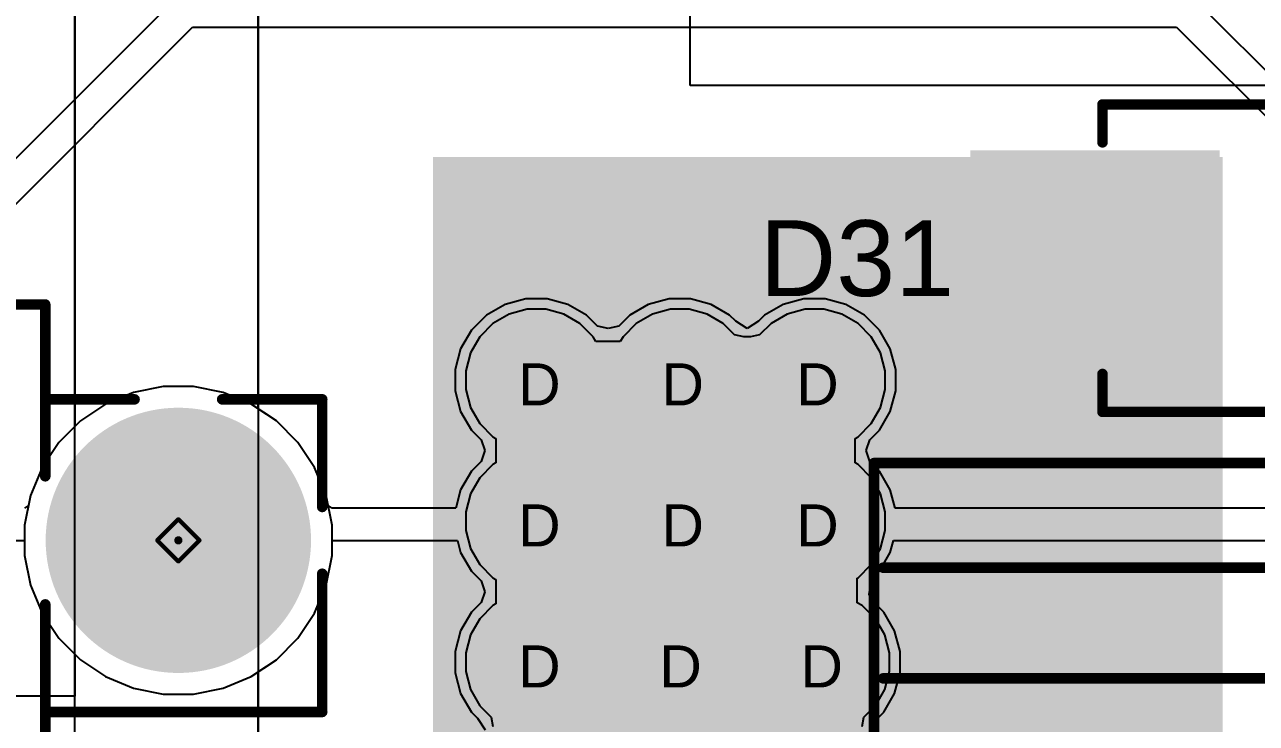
# Model space of a CAD drawing. Header units: inches. Extents: x 0 to 5379, y 0 to 5429.
# Drawn here: x 48.04 to 62.89, y 6.91 to 15.34 of the extents above; entities that cross this region are included whole.
import ezdxf

# ---------------------------------------------------------------- set-up
doc = ezdxf.new("R2010")
doc.units = ezdxf.units.IN
for name, color, linetype in [('Bottom Layer', 5, 'Continuous'), ('Bottom Solder', 6, 'Continuous'), ('Drill Drawing', 1, 'Continuous'), ('GND01', 16, 'Continuous'), ('GND02', 76, 'Continuous'), ('Multi-Layer', 9, 'Continuous'), ('Pad Holes', 156, 'Continuous'), ('PWR', 156, 'Continuous'), ('SIG 01', 90, 'Continuous'), ('Top Layer', 1, 'Continuous'), ('Top Overlay', 2, 'Continuous'), ('Top Paste', 8, 'Continuous'), ('Top Solder', 216, 'Continuous'), ('Via Holes', 16, 'Continuous')]:
    doc.layers.add(name, color=color, linetype=linetype)
doc.styles.add('Arial', font='', dxfattribs={"height": 0.2})
doc.styles.get('Arial').set_extended_font_data('Arial')

# ---------------------------------------------------------------- blocks, each defined once
blk = doc.blocks.new('DB128L_5_08_2P_BK_S_823')
at = {"layer": 'Bottom Layer'}
h = blk.add_hatch(color=5, dxfattribs=at)
edge = h.paths.add_edge_path()
edge.add_arc((-2.54, 0), 1.4, 0, 360)
h = blk.add_hatch(color=5, dxfattribs=at)
edge = h.paths.add_edge_path()
edge.add_arc((2.54, 0), 1.4, 0, 360)
at = {"layer": 'Bottom Solder'}
h = blk.add_hatch(color=6, dxfattribs=at)
edge = h.paths.add_edge_path()
edge.add_arc((-2.54, 0), 1.502, 0, 360)
h = blk.add_hatch(color=6, dxfattribs=at)
edge = h.paths.add_edge_path()
edge.add_arc((2.54, 0), 1.502, 0, 360)
at = {"layer": 'GND01'}
h = blk.add_hatch(color=16, dxfattribs=at)
edge = h.paths.add_edge_path()
edge.add_arc((-2.54, 0), 1.4, 0, 360)
h = blk.add_hatch(color=16, dxfattribs=at)
edge = h.paths.add_edge_path()
edge.add_arc((2.54, 0), 1.4, 0, 360)
at = {"layer": 'GND02'}
h = blk.add_hatch(color=76, dxfattribs=at)
edge = h.paths.add_edge_path()
edge.add_arc((-2.54, 0), 1.4, 0, 360)
h = blk.add_hatch(color=76, dxfattribs=at)
edge = h.paths.add_edge_path()
edge.add_arc((2.54, 0), 1.4, 0, 360)
at = {"layer": 'Multi-Layer'}
h = blk.add_hatch(color=9, dxfattribs=at)
edge = h.paths.add_edge_path()
edge.add_arc((-2.54, 0), 1.4, 0, 360)
h = blk.add_hatch(color=9, dxfattribs=at)
edge = h.paths.add_edge_path()
edge.add_arc((2.54, 0), 1.4, 0, 360)
at = {"layer": 'Pad Holes'}
h = blk.add_hatch(color=7, dxfattribs=at)
edge = h.paths.add_edge_path()
edge.add_arc((-2.54, 0), 0.8, 0, 360)
h = blk.add_hatch(color=7, dxfattribs=at)
edge = h.paths.add_edge_path()
edge.add_arc((2.54, 0), 0.8, 0, 360)
at = {"layer": 'PWR'}
h = blk.add_hatch(color=156, dxfattribs=at)
edge = h.paths.add_edge_path()
edge.add_arc((-2.54, 0), 1.4, 0, 360)
h = blk.add_hatch(color=156, dxfattribs=at)
edge = h.paths.add_edge_path()
edge.add_arc((2.54, 0), 1.4, 0, 360)
at = {"layer": 'SIG 01'}
h = blk.add_hatch(color=90, dxfattribs=at)
edge = h.paths.add_edge_path()
edge.add_arc((-2.54, 0), 1.4, 0, 360)
h = blk.add_hatch(color=90, dxfattribs=at)
edge = h.paths.add_edge_path()
edge.add_arc((2.54, 0), 1.4, 0, 360)
at = {"layer": 'Top Layer'}
h = blk.add_hatch(color=1, dxfattribs=at)
edge = h.paths.add_edge_path()
edge.add_arc((-2.54, 0), 1.4, 0, 360)
h = blk.add_hatch(color=1, dxfattribs=at)
edge = h.paths.add_edge_path()
edge.add_arc((2.54, 0), 1.4, 0, 360)
at = {"layer": 'Top Solder'}
h = blk.add_hatch(color=216, dxfattribs=at)
edge = h.paths.add_edge_path()
edge.add_arc((-2.54, 0), 1.502, 0, 360)
h = blk.add_hatch(color=216, dxfattribs=at)
edge = h.paths.add_edge_path()
edge.add_arc((2.54, 0), 1.502, 0, 360)
at = {"layer": 'Top Overlay'}
for points in [[(-5.1, 4.949, 0.127, 0.127, 0), (-5.1, -5.1, 0.127, 0.127, 0)], [(5.1, 4.949, 0.127, 0.127, 0), (-5.1, 4.949, 0.127, 0.127, 0)], [(5.1, 4.949, 0.127, 0.127, 0), (5.1, -5.1, 0.127, 0.127, 0)], [(-3.58, 4.7, 0.127, 0.127, 0), (-3.58, 3.2, 0.127, 0.127, 0)], [(-1.68, 4.7, 0.127, 0.127, 0), (-1.68, 3.2, 0.127, 0.127, 0)], [(1.5, 4.7, 0.127, 0.127, 0), (1.5, 3.2, 0.127, 0.127, 0)], [(3.4, 4.7, 0.127, 0.127, 0), (3.4, 3.2, 0.127, 0.127, 0)], [(-2.58, 4.6, 0.127, 0.127, 0), (-2.58, 3.3, 0.127, 0.127, 0)], [(2.5, 4.6, 0.127, 0.127, 0), (2.5, 3.3, 0.127, 0.127, 0)], [(-5.1, 3.894, 0.127, 0.127, 0), (-5.7, 4.2, 0.127, 0.127, 0)], [(-5.7, 4.2, 0.127, 0.127, 0), (-5.7, 3.2, 0.127, 0.127, 0)], [(-2.58, 3.3, 0.127, 0.127, 0), (-2.88, 3.6, 0.127, 0.127, 0)], [(-2.28, 3.6, 0.127, 0.127, 0), (-2.58, 3.3, 0.127, 0.127, 0)], [(2.5, 3.3, 0.127, 0.127, 0), (2.2, 3.6, 0.127, 0.127, 0)], [(2.8, 3.6, 0.127, 0.127, 0), (2.5, 3.3, 0.127, 0.127, 0)], [(-5.1, 3.464, 0.127, 0.127, 0), (-5.7, 3.2, 0.127, 0.127, 0)], [(-3.38, 3, 0.127, 0.127, 0), (-3.58, 3.2, 0.127, 0.127, 0)], [(-1.68, 3.2, 0.127, 0.127, 0), (-1.88, 3, 0.127, 0.127, 0)], [(1.7, 3, 0.127, 0.127, 0), (1.5, 3.2, 0.127, 0.127, 0)], [(3.4, 3.2, 0.127, 0.127, 0), (3.2, 3, 0.127, 0.127, 0)], [(-3.28, 3, 0.127, 0.127, 0), (-3.38, 3, 0.127, 0.127, 0)], [(-1.88, 3, 0.127, 0.127, 0), (-3.28, 3, 0.127, 0.127, 0)], [(1.8, 3, 0.127, 0.127, 0), (1.7, 3, 0.127, 0.127, 0)], [(3.2, 3, 0.127, 0.127, 0), (1.8, 3, 0.127, 0.127, 0)], [(4.99, 2.54, 0.127, 0.127, 0), (-4.99, 2.54, 0.127, 0.127, 0)], [(-4.956, -2.503, 0.127, 0.127, 0), (-4.99, -2.469, 0.127, 0.127, 0)], [(4.99, -2.503, 0.127, 0.127, 0), (-4.956, -2.503, 0.127, 0.127, 0)], [(-5.1, -3.306, 0.127, 0.127, 0), (-5.7, -3, 0.127, 0.127, 0)], [(-5.7, -3, 0.127, 0.127, 0), (-5.7, -4, 0.127, 0.127, 0)], [(-5.1, -3.736, 0.127, 0.127, 0), (-5.7, -4, 0.127, 0.127, 0)], [(4.99, -3.838, 0.127, 0.127, 0), (-4.99, -3.838, 0.127, 0.127, 0)], [(0.597, -3.838, 0.127, 0.127, 0), (0.473, -3.838, 0.127, 0.127, 0)], [(5.1, -5.1, 0.127, 0.127, 0), (-5.1, -5.1, 0.127, 0.127, 0)]]:
    blk.add_lwpolyline(points, format="xyseb", dxfattribs=at)
for points in [[(-5.132, 4.949, 0.0635, 0.0635, 1), (-5.068, 4.949, 0.0635, 0.0635, 1)], [(-5.132, 4.949, 0.0635, 0.0635, 1), (-5.068, 4.949, 0.0635, 0.0635, 1)], [(5.068, 4.949, 0.0635, 0.0635, 1), (5.132, 4.949, 0.0635, 0.0635, 1)], [(5.068, 4.949, 0.0635, 0.0635, 1), (5.132, 4.949, 0.0635, 0.0635, 1)], [(-3.612, 4.7, 0.0635, 0.0635, 1), (-3.548, 4.7, 0.0635, 0.0635, 1)], [(-1.712, 4.7, 0.0635, 0.0635, 1), (-1.648, 4.7, 0.0635, 0.0635, 1)], [(1.468, 4.7, 0.0635, 0.0635, 1), (1.532, 4.7, 0.0635, 0.0635, 1)], [(3.368, 4.7, 0.0635, 0.0635, 1), (3.432, 4.7, 0.0635, 0.0635, 1)], [(-2.612, 4.6, 0.0635, 0.0635, 1), (-2.548, 4.6, 0.0635, 0.0635, 1)], [(2.468, 4.6, 0.0635, 0.0635, 1), (2.532, 4.6, 0.0635, 0.0635, 1)], [(-5.732, 4.2, 0.0635, 0.0635, 1), (-5.668, 4.2, 0.0635, 0.0635, 1)], [(-5.732, 4.2, 0.0635, 0.0635, 1), (-5.668, 4.2, 0.0635, 0.0635, 1)], [(-5.132, 3.894, 0.0635, 0.0635, 1), (-5.068, 3.894, 0.0635, 0.0635, 1)], [(-2.912, 3.6, 0.0635, 0.0635, 1), (-2.848, 3.6, 0.0635, 0.0635, 1)], [(-2.312, 3.6, 0.0635, 0.0635, 1), (-2.248, 3.6, 0.0635, 0.0635, 1)], [(2.168, 3.6, 0.0635, 0.0635, 1), (2.232, 3.6, 0.0635, 0.0635, 1)], [(2.768, 3.6, 0.0635, 0.0635, 1), (2.832, 3.6, 0.0635, 0.0635, 1)], [(-5.132, 3.464, 0.0635, 0.0635, 1), (-5.068, 3.464, 0.0635, 0.0635, 1)], [(-2.612, 3.3, 0.0635, 0.0635, 1), (-2.548, 3.3, 0.0635, 0.0635, 1)], [(-2.612, 3.3, 0.0635, 0.0635, 1), (-2.548, 3.3, 0.0635, 0.0635, 1)], [(-2.612, 3.3, 0.0635, 0.0635, 1), (-2.548, 3.3, 0.0635, 0.0635, 1)], [(2.468, 3.3, 0.0635, 0.0635, 1), (2.532, 3.3, 0.0635, 0.0635, 1)], [(2.468, 3.3, 0.0635, 0.0635, 1), (2.532, 3.3, 0.0635, 0.0635, 1)], [(2.468, 3.3, 0.0635, 0.0635, 1), (2.532, 3.3, 0.0635, 0.0635, 1)], [(-5.732, 3.2, 0.0635, 0.0635, 1), (-5.668, 3.2, 0.0635, 0.0635, 1)], [(-5.732, 3.2, 0.0635, 0.0635, 1), (-5.668, 3.2, 0.0635, 0.0635, 1)], [(-3.612, 3.2, 0.0635, 0.0635, 1), (-3.548, 3.2, 0.0635, 0.0635, 1)], [(-3.612, 3.2, 0.0635, 0.0635, 1), (-3.548, 3.2, 0.0635, 0.0635, 1)], [(-1.712, 3.2, 0.0635, 0.0635, 1), (-1.648, 3.2, 0.0635, 0.0635, 1)], [(-1.712, 3.2, 0.0635, 0.0635, 1), (-1.648, 3.2, 0.0635, 0.0635, 1)], [(1.468, 3.2, 0.0635, 0.0635, 1), (1.532, 3.2, 0.0635, 0.0635, 1)], [(1.468, 3.2, 0.0635, 0.0635, 1), (1.532, 3.2, 0.0635, 0.0635, 1)], [(3.368, 3.2, 0.0635, 0.0635, 1), (3.432, 3.2, 0.0635, 0.0635, 1)], [(3.368, 3.2, 0.0635, 0.0635, 1), (3.432, 3.2, 0.0635, 0.0635, 1)], [(-3.412, 3, 0.0635, 0.0635, 1), (-3.348, 3, 0.0635, 0.0635, 1)], [(-3.412, 3, 0.0635, 0.0635, 1), (-3.348, 3, 0.0635, 0.0635, 1)], [(-3.312, 3, 0.0635, 0.0635, 1), (-3.248, 3, 0.0635, 0.0635, 1)], [(-3.312, 3, 0.0635, 0.0635, 1), (-3.248, 3, 0.0635, 0.0635, 1)], [(-1.912, 3, 0.0635, 0.0635, 1), (-1.848, 3, 0.0635, 0.0635, 1)], [(-1.912, 3, 0.0635, 0.0635, 1), (-1.848, 3, 0.0635, 0.0635, 1)], [(1.668, 3, 0.0635, 0.0635, 1), (1.732, 3, 0.0635, 0.0635, 1)], [(1.668, 3, 0.0635, 0.0635, 1), (1.732, 3, 0.0635, 0.0635, 1)], [(1.768, 3, 0.0635, 0.0635, 1), (1.832, 3, 0.0635, 0.0635, 1)], [(1.768, 3, 0.0635, 0.0635, 1), (1.832, 3, 0.0635, 0.0635, 1)], [(3.168, 3, 0.0635, 0.0635, 1), (3.232, 3, 0.0635, 0.0635, 1)], [(3.168, 3, 0.0635, 0.0635, 1), (3.232, 3, 0.0635, 0.0635, 1)], [(-5.022, 2.54, 0.0635, 0.0635, 1), (-4.958, 2.54, 0.0635, 0.0635, 1)], [(4.958, 2.54, 0.0635, 0.0635, 1), (5.022, 2.54, 0.0635, 0.0635, 1)], [(-5.022, -2.469, 0.0635, 0.0635, 1), (-4.958, -2.469, 0.0635, 0.0635, 1)], [(-4.988, -2.503, 0.0635, 0.0635, 1), (-4.924, -2.503, 0.0635, 0.0635, 1)], [(-4.988, -2.503, 0.0635, 0.0635, 1), (-4.924, -2.503, 0.0635, 0.0635, 1)], [(4.958, -2.503, 0.0635, 0.0635, 1), (5.022, -2.503, 0.0635, 0.0635, 1)], [(-5.732, -3, 0.0635, 0.0635, 1), (-5.668, -3, 0.0635, 0.0635, 1)], [(-5.732, -3, 0.0635, 0.0635, 1), (-5.668, -3, 0.0635, 0.0635, 1)], [(-5.132, -3.306, 0.0635, 0.0635, 1), (-5.068, -3.306, 0.0635, 0.0635, 1)], [(-5.132, -3.736, 0.0635, 0.0635, 1), (-5.068, -3.736, 0.0635, 0.0635, 1)], [(-5.022, -3.838, 0.0635, 0.0635, 1), (-4.958, -3.838, 0.0635, 0.0635, 1)], [(0.441, -3.838, 0.0635, 0.0635, 1), (0.505, -3.838, 0.0635, 0.0635, 1)], [(0.566, -3.838, 0.0635, 0.0635, 1), (0.629, -3.838, 0.0635, 0.0635, 1)], [(4.958, -3.838, 0.0635, 0.0635, 1), (5.022, -3.838, 0.0635, 0.0635, 1)], [(-5.732, -4, 0.0635, 0.0635, 1), (-5.668, -4, 0.0635, 0.0635, 1)], [(-5.732, -4, 0.0635, 0.0635, 1), (-5.668, -4, 0.0635, 0.0635, 1)], [(-5.132, -5.1, 0.0635, 0.0635, 1), (-5.068, -5.1, 0.0635, 0.0635, 1)], [(-5.132, -5.1, 0.0635, 0.0635, 1), (-5.068, -5.1, 0.0635, 0.0635, 1)], [(5.068, -5.1, 0.0635, 0.0635, 1), (5.132, -5.1, 0.0635, 0.0635, 1)], [(5.068, -5.1, 0.0635, 0.0635, 1), (5.132, -5.1, 0.0635, 0.0635, 1)]]:
    blk.add_lwpolyline(points, format="xyseb", close=True, dxfattribs=at)
blk = doc.blocks.new('1_770174_0_824')
at = {"layer": 'Bottom Solder'}
h = blk.add_hatch(color=6, dxfattribs=at)
edge = h.paths.add_edge_path()
edge.add_arc((4.295, 2.07), 0.05, 0, 360)
at = {"layer": 'Pad Holes'}
h = blk.add_hatch(color=7, dxfattribs=at)
edge = h.paths.add_edge_path()
edge.add_arc((4.295, 2.07), 1.6, 0, 360)
at = {"layer": 'Top Solder'}
h = blk.add_hatch(color=216, dxfattribs=at)
edge = h.paths.add_edge_path()
edge.add_arc((4.295, 2.07), 0.05, 0, 360)
at = {"layer": 'Top Overlay'}
for points in [[(-7.178, 4.915, 0.127, 0.127, 0), (2.69, 4.915, 0.127, 0.127, 0)], [(2.69, 2.843, 0.127, 0.127, 0), (2.69, 4.915, 0.127, 0.127, 0)], [(2.69, 3.771, 0.127, 0.127, 0), (3.767, 3.771, 0.127, 0.127, 0)], [(4.823, 3.771, 0.127, 0.127, 0), (6.03, 3.771, 0.127, 0.127, 0)], [(6.03, 2.473, 0.127, 0.127, 0), (6.03, 3.771, 0.127, 0.127, 0)], [(6.03, 0, 0.127, 0.127, 0), (6.03, 1.667, 0.127, 0.127, 0)], [(2.69, -4.915, 0.127, 0.127, 0), (2.69, 1.297, 0.127, 0.127, 0)], [(2.69, 0, 0.127, 0.127, 0), (6.03, 0, 0.127, 0.127, 0)]]:
    blk.add_lwpolyline(points, format="xyseb", dxfattribs=at)
for points in [[(2.658, 4.915, 0.0635, 0.0635, 1), (2.722, 4.915, 0.0635, 0.0635, 1)], [(2.658, 4.915, 0.0635, 0.0635, 1), (2.722, 4.915, 0.0635, 0.0635, 1)], [(2.658, 3.771, 0.0635, 0.0635, 1), (2.722, 3.771, 0.0635, 0.0635, 1)], [(3.736, 3.771, 0.0635, 0.0635, 1), (3.799, 3.771, 0.0635, 0.0635, 1)], [(4.791, 3.771, 0.0635, 0.0635, 1), (4.854, 3.771, 0.0635, 0.0635, 1)], [(5.998, 3.771, 0.0635, 0.0635, 1), (6.062, 3.771, 0.0635, 0.0635, 1)], [(5.998, 3.771, 0.0635, 0.0635, 1), (6.062, 3.771, 0.0635, 0.0635, 1)], [(2.658, 2.843, 0.0635, 0.0635, 1), (2.722, 2.843, 0.0635, 0.0635, 1)], [(5.998, 2.473, 0.0635, 0.0635, 1), (6.062, 2.473, 0.0635, 0.0635, 1)], [(5.998, 1.667, 0.0635, 0.0635, 1), (6.062, 1.667, 0.0635, 0.0635, 1)], [(2.658, 1.297, 0.0635, 0.0635, 1), (2.722, 1.297, 0.0635, 0.0635, 1)], [(2.658, 0, 0.0635, 0.0635, 1), (2.722, 0, 0.0635, 0.0635, 1)], [(5.998, 0, 0.0635, 0.0635, 1), (6.062, 0, 0.0635, 0.0635, 1)], [(5.998, 0, 0.0635, 0.0635, 1), (6.062, 0, 0.0635, 0.0635, 1)]]:
    blk.add_lwpolyline(points, format="xyseb", close=True, dxfattribs=at)
blk = doc.blocks.new('SMB__903')
at = {"layer": 'Top Layer'}
for points in [[(-3.7, -1.2), (-3.7, 1.2), (-0.9, 1.2), (-0.9, -1.2)], [(0.9, -1.2), (0.9, 1.2), (3.7, 1.2), (3.7, -1.2)]]:
    blk.add_hatch(color=1, dxfattribs=at).paths.add_polyline_path(points)
at = {"layer": 'Top Overlay'}
for points in [[(2.59, 1.245), (4.825, 1.245), (4.825, 1.905), (2.59, 1.905)], [(3.733, -1.651), (4.825, -1.651), (4.825, 1.346), (3.733, 1.346)], [(2.59, -1.905), (4.825, -1.905), (4.825, -1.245), (2.59, -1.245)]]:
    blk.add_hatch(color=2, dxfattribs=at).paths.add_polyline_path(points)
at = {"layer": 'Top Paste'}
for points in [[(-3.7, -1.2), (-3.7, 1.2), (-0.9, 1.2), (-0.9, -1.2)], [(0.9, -1.2), (0.9, 1.2), (3.7, 1.2), (3.7, -1.2)]]:
    blk.add_hatch(color=8, dxfattribs=at).paths.add_polyline_path(points)
at = {"layer": 'Top Solder'}
for points in [[(-3.802, -1.302), (-3.802, 1.302), (-0.798, 1.302), (-0.798, -1.302)], [(0.798, -1.302), (0.798, 1.302), (3.802, 1.302), (3.802, -1.302)]]:
    blk.add_hatch(color=216, dxfattribs=at).paths.add_polyline_path(points)
at = {"layer": 'Top Overlay'}
for points in [[(-2.21, 1.854, 0.127, 0.127, 0), (2.591, 1.854, 0.127, 0.127, 0)], [(-2.21, 1.397, 0.127, 0.127, 0), (-2.21, 1.854, 0.127, 0.127, 0)], [(-2.21, -1.854, 0.127, 0.127, 0), (-2.21, -1.397, 0.127, 0.127, 0)], [(-2.21, -1.854, 0.127, 0.127, 0), (2.591, -1.854, 0.127, 0.127, 0)]]:
    blk.add_lwpolyline(points, format="xyseb", dxfattribs=at)
for points in [[(-2.242, 1.854, 0.0635, 0.0635, 1), (-2.178, 1.854, 0.0635, 0.0635, 1)], [(-2.242, 1.854, 0.0635, 0.0635, 1), (-2.178, 1.854, 0.0635, 0.0635, 1)], [(2.559, 1.854, 0.0635, 0.0635, 1), (2.623, 1.854, 0.0635, 0.0635, 1)], [(-2.242, 1.397, 0.0635, 0.0635, 1), (-2.178, 1.397, 0.0635, 0.0635, 1)], [(-2.242, -1.397, 0.0635, 0.0635, 1), (-2.178, -1.397, 0.0635, 0.0635, 1)], [(-2.242, -1.854, 0.0635, 0.0635, 1), (-2.178, -1.854, 0.0635, 0.0635, 1)], [(-2.242, -1.854, 0.0635, 0.0635, 1), (-2.178, -1.854, 0.0635, 0.0635, 1)], [(2.559, -1.854, 0.0635, 0.0635, 1), (2.623, -1.854, 0.0635, 0.0635, 1)]]:
    blk.add_lwpolyline(points, format="xyseb", close=True, dxfattribs=at)

msp = doc.modelspace()

# ---------------------------------------------------------------- hatches: boundary and pattern name
at = {"layer": 'Bottom Layer'}
h = msp.add_hatch(color=5, dxfattribs=at)
edge = h.paths.add_edge_path()
edge.add_arc((54.208, 11.051), 0.6, 0, 360)
h = msp.add_hatch(color=5, dxfattribs=at)
edge = h.paths.add_edge_path()
edge.add_arc((55.935, 11.051), 0.6, 0, 360)
h = msp.add_hatch(color=5, dxfattribs=at)
edge = h.paths.add_edge_path()
edge.add_arc((57.56, 11.051), 0.6, 0, 360)
h = msp.add_hatch(color=5, dxfattribs=at)
edge = h.paths.add_edge_path()
edge.add_arc((54.208, 9.349), 0.6, 0, 360)
h = msp.add_hatch(color=5, dxfattribs=at)
edge = h.paths.add_edge_path()
edge.add_arc((55.935, 9.349), 0.6, 0, 360)
h = msp.add_hatch(color=5, dxfattribs=at)
edge = h.paths.add_edge_path()
edge.add_arc((57.56, 9.349), 0.6, 0, 360)
h = msp.add_hatch(color=5, dxfattribs=at)
edge = h.paths.add_edge_path()
edge.add_arc((54.208, 7.647), 0.6, 0, 360)
h = msp.add_hatch(color=5, dxfattribs=at)
edge = h.paths.add_edge_path()
edge.add_arc((55.909, 7.647), 0.6, 0, 360)
h = msp.add_hatch(color=5, dxfattribs=at)
edge = h.paths.add_edge_path()
edge.add_arc((57.611, 7.647), 0.6, 0, 360)
at = {"layer": 'Bottom Solder'}
h = msp.add_hatch(color=6, dxfattribs=at)
edge = h.paths.add_edge_path()
edge.add_arc((54.208, 11.051), 0.702, 0, 360)
h = msp.add_hatch(color=6, dxfattribs=at)
edge = h.paths.add_edge_path()
edge.add_arc((55.935, 11.051), 0.702, 0, 360)
h = msp.add_hatch(color=6, dxfattribs=at)
edge = h.paths.add_edge_path()
edge.add_arc((57.56, 11.051), 0.702, 0, 360)
h = msp.add_hatch(color=6, dxfattribs=at)
edge = h.paths.add_edge_path()
edge.add_arc((54.208, 9.349), 0.702, 0, 360)
h = msp.add_hatch(color=6, dxfattribs=at)
edge = h.paths.add_edge_path()
edge.add_arc((55.935, 9.349), 0.702, 0, 360)
h = msp.add_hatch(color=6, dxfattribs=at)
edge = h.paths.add_edge_path()
edge.add_arc((57.56, 9.349), 0.702, 0, 360)
h = msp.add_hatch(color=6, dxfattribs=at)
edge = h.paths.add_edge_path()
edge.add_arc((54.208, 7.647), 0.702, 0, 360)
h = msp.add_hatch(color=6, dxfattribs=at)
edge = h.paths.add_edge_path()
edge.add_arc((55.909, 7.647), 0.702, 0, 360)
h = msp.add_hatch(color=6, dxfattribs=at)
edge = h.paths.add_edge_path()
edge.add_arc((57.611, 7.647), 0.702, 0, 360)
at = {"layer": 'GND01'}
h = msp.add_hatch(color=16, dxfattribs=at)
edge = h.paths.add_edge_path()
edge.add_arc((54.208, 11.051), 0.6, 0, 360)
h = msp.add_hatch(color=16, dxfattribs=at)
edge = h.paths.add_edge_path()
edge.add_arc((55.935, 11.051), 0.6, 0, 360)
h = msp.add_hatch(color=16, dxfattribs=at)
edge = h.paths.add_edge_path()
edge.add_arc((57.56, 11.051), 0.6, 0, 360)
h = msp.add_hatch(color=16, dxfattribs=at)
edge = h.paths.add_edge_path()
edge.add_arc((54.208, 9.349), 0.6, 0, 360)
h = msp.add_hatch(color=16, dxfattribs=at)
edge = h.paths.add_edge_path()
edge.add_arc((55.935, 9.349), 0.6, 0, 360)
h = msp.add_hatch(color=16, dxfattribs=at)
edge = h.paths.add_edge_path()
edge.add_arc((57.56, 9.349), 0.6, 0, 360)
h = msp.add_hatch(color=16, dxfattribs=at)
edge = h.paths.add_edge_path()
edge.add_arc((54.208, 7.647), 0.6, 0, 360)
h = msp.add_hatch(color=16, dxfattribs=at)
edge = h.paths.add_edge_path()
edge.add_arc((55.909, 7.647), 0.6, 0, 360)
h = msp.add_hatch(color=16, dxfattribs=at)
edge = h.paths.add_edge_path()
edge.add_arc((57.611, 7.647), 0.6, 0, 360)
at = {"layer": 'GND02'}
h = msp.add_hatch(color=76, dxfattribs=at)
edge = h.paths.add_edge_path()
edge.add_arc((54.208, 11.051), 0.6, 0, 360)
h = msp.add_hatch(color=76, dxfattribs=at)
edge = h.paths.add_edge_path()
edge.add_arc((55.935, 11.051), 0.6, 0, 360)
h = msp.add_hatch(color=76, dxfattribs=at)
edge = h.paths.add_edge_path()
edge.add_arc((57.56, 11.051), 0.6, 0, 360)
h = msp.add_hatch(color=76, dxfattribs=at)
edge = h.paths.add_edge_path()
edge.add_arc((54.208, 9.349), 0.6, 0, 360)
h = msp.add_hatch(color=76, dxfattribs=at)
edge = h.paths.add_edge_path()
edge.add_arc((55.935, 9.349), 0.6, 0, 360)
h = msp.add_hatch(color=76, dxfattribs=at)
edge = h.paths.add_edge_path()
edge.add_arc((57.56, 9.349), 0.6, 0, 360)
h = msp.add_hatch(color=76, dxfattribs=at)
edge = h.paths.add_edge_path()
edge.add_arc((54.208, 7.647), 0.6, 0, 360)
h = msp.add_hatch(color=76, dxfattribs=at)
edge = h.paths.add_edge_path()
edge.add_arc((55.909, 7.647), 0.6, 0, 360)
h = msp.add_hatch(color=76, dxfattribs=at)
edge = h.paths.add_edge_path()
edge.add_arc((57.611, 7.647), 0.6, 0, 360)
at = {"layer": 'PWR'}
h = msp.add_hatch(color=156, dxfattribs=at)
edge = h.paths.add_edge_path()
edge.add_arc((54.208, 11.051), 0.6, 0, 360)
h = msp.add_hatch(color=156, dxfattribs=at)
edge = h.paths.add_edge_path()
edge.add_arc((55.935, 11.051), 0.6, 0, 360)
h = msp.add_hatch(color=156, dxfattribs=at)
edge = h.paths.add_edge_path()
edge.add_arc((57.56, 11.051), 0.6, 0, 360)
h = msp.add_hatch(color=156, dxfattribs=at)
edge = h.paths.add_edge_path()
edge.add_arc((54.208, 9.349), 0.6, 0, 360)
h = msp.add_hatch(color=156, dxfattribs=at)
edge = h.paths.add_edge_path()
edge.add_arc((55.935, 9.349), 0.6, 0, 360)
h = msp.add_hatch(color=156, dxfattribs=at)
edge = h.paths.add_edge_path()
edge.add_arc((57.56, 9.349), 0.6, 0, 360)
h = msp.add_hatch(color=156, dxfattribs=at)
edge = h.paths.add_edge_path()
edge.add_arc((54.208, 7.647), 0.6, 0, 360)
h = msp.add_hatch(color=156, dxfattribs=at)
edge = h.paths.add_edge_path()
edge.add_arc((55.909, 7.647), 0.6, 0, 360)
h = msp.add_hatch(color=156, dxfattribs=at)
edge = h.paths.add_edge_path()
edge.add_arc((57.611, 7.647), 0.6, 0, 360)
at = {"layer": 'SIG 01'}
h = msp.add_hatch(color=90, dxfattribs=at)
edge = h.paths.add_edge_path()
edge.add_arc((54.208, 11.051), 0.6, 0, 360)
h = msp.add_hatch(color=90, dxfattribs=at)
edge = h.paths.add_edge_path()
edge.add_arc((55.935, 11.051), 0.6, 0, 360)
h = msp.add_hatch(color=90, dxfattribs=at)
edge = h.paths.add_edge_path()
edge.add_arc((57.56, 11.051), 0.6, 0, 360)
h = msp.add_hatch(color=90, dxfattribs=at)
edge = h.paths.add_edge_path()
edge.add_arc((54.208, 9.349), 0.6, 0, 360)
h = msp.add_hatch(color=90, dxfattribs=at)
edge = h.paths.add_edge_path()
edge.add_arc((55.935, 9.349), 0.6, 0, 360)
h = msp.add_hatch(color=90, dxfattribs=at)
edge = h.paths.add_edge_path()
edge.add_arc((57.56, 9.349), 0.6, 0, 360)
h = msp.add_hatch(color=90, dxfattribs=at)
edge = h.paths.add_edge_path()
edge.add_arc((54.208, 7.647), 0.6, 0, 360)
h = msp.add_hatch(color=90, dxfattribs=at)
edge = h.paths.add_edge_path()
edge.add_arc((55.909, 7.647), 0.6, 0, 360)
h = msp.add_hatch(color=90, dxfattribs=at)
edge = h.paths.add_edge_path()
edge.add_arc((57.611, 7.647), 0.6, 0, 360)
at = {"layer": 'Top Layer'}
msp.add_hatch(color=1, dxfattribs=at).paths.add_polyline_path([(52.959, 0.388), (62.484, 0.388), (62.484, 13.741), (52.959, 13.741)])
h = msp.add_hatch(color=1, dxfattribs=at)
edge = h.paths.add_edge_path()
edge.add_arc((54.208, 11.051), 0.6, 0, 360)
h = msp.add_hatch(color=1, dxfattribs=at)
edge = h.paths.add_edge_path()
edge.add_arc((55.935, 11.051), 0.6, 0, 360)
h = msp.add_hatch(color=1, dxfattribs=at)
edge = h.paths.add_edge_path()
edge.add_arc((57.56, 11.051), 0.6, 0, 360)
h = msp.add_hatch(color=1, dxfattribs=at)
edge = h.paths.add_edge_path()
edge.add_arc((54.208, 9.349), 0.6, 0, 360)
h = msp.add_hatch(color=1, dxfattribs=at)
edge = h.paths.add_edge_path()
edge.add_arc((55.935, 9.349), 0.6, 0, 360)
h = msp.add_hatch(color=1, dxfattribs=at)
edge = h.paths.add_edge_path()
edge.add_arc((57.56, 9.349), 0.6, 0, 360)
h = msp.add_hatch(color=1, dxfattribs=at)
edge = h.paths.add_edge_path()
edge.add_arc((54.208, 7.647), 0.6, 0, 360)
h = msp.add_hatch(color=1, dxfattribs=at)
edge = h.paths.add_edge_path()
edge.add_arc((55.909, 7.647), 0.6, 0, 360)
h = msp.add_hatch(color=1, dxfattribs=at)
edge = h.paths.add_edge_path()
edge.add_arc((57.611, 7.647), 0.6, 0, 360)
at = {"layer": 'Top Solder'}
h = msp.add_hatch(color=216, dxfattribs=at)
edge = h.paths.add_edge_path()
edge.add_arc((54.208, 11.051), 0.702, 0, 360)
h = msp.add_hatch(color=216, dxfattribs=at)
edge = h.paths.add_edge_path()
edge.add_arc((55.935, 11.051), 0.702, 0, 360)
h = msp.add_hatch(color=216, dxfattribs=at)
edge = h.paths.add_edge_path()
edge.add_arc((57.56, 11.051), 0.702, 0, 360)
h = msp.add_hatch(color=216, dxfattribs=at)
edge = h.paths.add_edge_path()
edge.add_arc((54.208, 9.349), 0.702, 0, 360)
h = msp.add_hatch(color=216, dxfattribs=at)
edge = h.paths.add_edge_path()
edge.add_arc((55.935, 9.349), 0.702, 0, 360)
h = msp.add_hatch(color=216, dxfattribs=at)
edge = h.paths.add_edge_path()
edge.add_arc((57.56, 9.349), 0.702, 0, 360)
h = msp.add_hatch(color=216, dxfattribs=at)
edge = h.paths.add_edge_path()
edge.add_arc((54.208, 7.647), 0.702, 0, 360)
h = msp.add_hatch(color=216, dxfattribs=at)
edge = h.paths.add_edge_path()
edge.add_arc((55.909, 7.647), 0.702, 0, 360)
h = msp.add_hatch(color=216, dxfattribs=at)
edge = h.paths.add_edge_path()
edge.add_arc((57.611, 7.647), 0.702, 0, 360)
at = {"layer": 'Via Holes'}
h = msp.add_hatch(color=7, dxfattribs=at)
edge = h.paths.add_edge_path()
edge.add_arc((54.208, 11.051), 0.35, 0, 360)
h = msp.add_hatch(color=7, dxfattribs=at)
edge = h.paths.add_edge_path()
edge.add_arc((55.935, 11.051), 0.35, 0, 360)
h = msp.add_hatch(color=7, dxfattribs=at)
edge = h.paths.add_edge_path()
edge.add_arc((57.56, 11.051), 0.35, 0, 360)
h = msp.add_hatch(color=7, dxfattribs=at)
edge = h.paths.add_edge_path()
edge.add_arc((54.208, 9.349), 0.35, 0, 360)
h = msp.add_hatch(color=7, dxfattribs=at)
edge = h.paths.add_edge_path()
edge.add_arc((55.935, 9.349), 0.35, 0, 360)
h = msp.add_hatch(color=7, dxfattribs=at)
edge = h.paths.add_edge_path()
edge.add_arc((57.56, 9.349), 0.35, 0, 360)
h = msp.add_hatch(color=7, dxfattribs=at)
edge = h.paths.add_edge_path()
edge.add_arc((54.208, 7.647), 0.35, 0, 360)
h = msp.add_hatch(color=7, dxfattribs=at)
edge = h.paths.add_edge_path()
edge.add_arc((55.909, 7.647), 0.35, 0, 360)
h = msp.add_hatch(color=7, dxfattribs=at)
edge = h.paths.add_edge_path()
edge.add_arc((57.611, 7.647), 0.35, 0, 360)

# ---------------------------------------------------------------- linework, layer by layer
at = {"layer": 'Bottom Layer'}
for p, q in [((48.641, 0.388), (48.641, 62.456)), ((50.851, 61.694), (50.851, 0.388)), ((48.641, 50.597), (48.641, 10.492)), ((50.851, 10.706), (50.851, 28.894)), ((51.071, 10.558), (50.851, 10.706)), ((51.329, 10.3), (51.071, 10.558)), ((48.641, 10.492), (48.449, 10.3)), ((48.449, 10.3), (48.246, 9.996)), ((51.532, 9.996), (51.329, 10.3)), ((48.246, 9.996), (48.107, 9.659)), ((51.672, 9.659), (51.532, 9.996)), ((48.107, 9.659), (48.035, 9.301)), ((51.743, 9.301), (51.672, 9.659)), ((48.035, 9.301), (48.035, 8.936)), ((51.743, 8.936), (51.743, 9.301)), ((48.035, 8.936), (48.107, 8.578)), ((51.672, 8.578), (51.743, 8.936)), ((48.107, 8.578), (48.246, 8.24)), ((51.532, 8.24), (51.672, 8.578)), ((48.246, 8.24), (48.449, 7.936)), ((51.329, 7.936), (51.532, 8.24)), ((48.449, 7.936), (48.641, 7.745)), ((51.071, 7.678), (51.329, 7.936)), ((48.641, 7.745), (48.641, 7.239)), ((50.851, 7.531), (51.071, 7.678)), ((50.851, 0.388), (50.851, 7.531)), ((48.641, 7.239), (37.541, 7.239))]:
    msp.add_line(p, q, dxfattribs=at)
at = {"layer": 'Drill Drawing'}
for points in [[(49.635, 9.118, 0.0508, 0.0508, 0), (49.889, 9.372, 0.0508, 0.0508, 0)], [(49.889, 9.372, 0.0508, 0.0508, 0), (50.143, 9.118, 0.0508, 0.0508, 0)], [(49.635, 9.118, 0.0508, 0.0508, 0), (49.889, 8.864, 0.0508, 0.0508, 0)], [(49.889, 8.864, 0.0508, 0.0508, 0), (50.143, 9.118, 0.0508, 0.0508, 0)]]:
    msp.add_lwpolyline(points, format="xyseb", dxfattribs=at)
for points in [[(49.877, 9.372, 0.0254, 0.0254, 1), (49.902, 9.372, 0.0254, 0.0254, 1)], [(49.877, 9.372, 0.0254, 0.0254, 1), (49.902, 9.372, 0.0254, 0.0254, 1)], [(49.623, 9.118, 0.0254, 0.0254, 1), (49.648, 9.118, 0.0254, 0.0254, 1)], [(49.623, 9.118, 0.0254, 0.0254, 1), (49.648, 9.118, 0.0254, 0.0254, 1)], [(50.131, 9.118, 0.0254, 0.0254, 1), (50.156, 9.118, 0.0254, 0.0254, 1)], [(50.131, 9.118, 0.0254, 0.0254, 1), (50.156, 9.118, 0.0254, 0.0254, 1)], [(49.877, 8.864, 0.0254, 0.0254, 1), (49.902, 8.864, 0.0254, 0.0254, 1)], [(49.877, 8.864, 0.0254, 0.0254, 1), (49.902, 8.864, 0.0254, 0.0254, 1)]]:
    msp.add_lwpolyline(points, format="xyseb", close=True, dxfattribs=at)
at = {"layer": 'GND01'}
for p, q in [((54.095, 11.905), (53.878, 11.847)), ((54.32, 11.905), (54.095, 11.905)), ((54.537, 11.847), (54.32, 11.905)), ((55.822, 11.905), (55.605, 11.847)), ((56.047, 11.905), (55.822, 11.905)), ((56.264, 11.847), (56.047, 11.905)), ((57.448, 11.905), (57.231, 11.847)), ((57.673, 11.905), (57.448, 11.905)), ((57.89, 11.847), (57.673, 11.905)), ((53.683, 11.734), (53.524, 11.575)), ((53.878, 11.847), (53.683, 11.734)), ((54.732, 11.734), (54.537, 11.847)), ((54.891, 11.575), (54.732, 11.734)), ((55.41, 11.734), (55.251, 11.575)), ((55.605, 11.847), (55.41, 11.734)), ((56.459, 11.734), (56.264, 11.847)), ((56.596, 11.597), (56.459, 11.734)), ((57.036, 11.734), (56.899, 11.597)), ((57.231, 11.847), (57.036, 11.734)), ((58.085, 11.734), (57.89, 11.847)), ((58.244, 11.575), (58.085, 11.734)), ((56.708, 11.575), (56.596, 11.597)), ((56.899, 11.597), (56.787, 11.575)), ((53.524, 11.575), (53.412, 11.381)), ((54.924, 11.517), (54.891, 11.575)), ((55.218, 11.517), (54.924, 11.517)), ((55.251, 11.575), (55.218, 11.517)), ((56.787, 11.575), (56.708, 11.575)), ((58.356, 11.381), (58.244, 11.575)), ((53.412, 11.381), (53.354, 11.163)), ((58.414, 11.163), (58.356, 11.381)), ((53.354, 11.163), (53.354, 10.938)), ((58.414, 10.938), (58.414, 11.163)), ((49.349, 10.901), (49.011, 10.761)), ((49.707, 10.972), (49.349, 10.901)), ((50.072, 10.972), (49.707, 10.972)), ((50.43, 10.901), (50.072, 10.972)), ((50.768, 10.761), (50.43, 10.901)), ((53.354, 10.938), (53.412, 10.721)), ((58.356, 10.721), (58.414, 10.938)), ((49.011, 10.761), (48.708, 10.558)), ((51.071, 10.558), (50.768, 10.761)), ((53.412, 10.721), (53.524, 10.527)), ((58.244, 10.527), (58.356, 10.721)), ((48.708, 10.558), (48.449, 10.3)), ((51.329, 10.3), (51.071, 10.558)), ((53.524, 10.527), (53.683, 10.368)), ((58.085, 10.368), (58.244, 10.527)), ((48.449, 10.3), (48.246, 9.996)), ((51.532, 9.996), (51.329, 10.3)), ((53.683, 10.368), (53.719, 10.347)), ((53.719, 10.347), (53.719, 10.053)), ((58.049, 10.347), (58.085, 10.368)), ((58.049, 10.053), (58.049, 10.347)), ((48.246, 9.996), (48.107, 9.659)), ((51.672, 9.659), (51.532, 9.996)), ((53.683, 10.032), (53.524, 9.873)), ((53.719, 10.053), (53.683, 10.032)), ((58.085, 10.032), (58.049, 10.053)), ((58.244, 9.873), (58.085, 10.032)), ((53.524, 9.873), (53.412, 9.679)), ((58.356, 9.679), (58.244, 9.873)), ((48.107, 9.659), (48.035, 9.301)), ((51.743, 9.301), (51.672, 9.659)), ((53.412, 9.679), (53.354, 9.462)), ((58.414, 9.462), (58.356, 9.679)), ((53.354, 9.462), (53.354, 9.237)), ((58.414, 9.237), (58.414, 9.462)), ((48.035, 9.301), (48.035, 8.936)), ((51.743, 8.936), (51.743, 9.301)), ((53.354, 9.237), (53.412, 9.019)), ((58.356, 9.019), (58.414, 9.237)), ((48.035, 8.936), (48.107, 8.578)), ((51.672, 8.578), (51.743, 8.936)), ((53.412, 9.019), (53.524, 8.825)), ((58.244, 8.825), (58.356, 9.019)), ((53.524, 8.825), (53.683, 8.666)), ((58.085, 8.666), (58.244, 8.825)), ((53.683, 8.666), (53.719, 8.645)), ((53.719, 8.645), (53.719, 8.352)), ((58.074, 8.66), (58.085, 8.666)), ((58.074, 8.366), (58.074, 8.66)), ((48.107, 8.578), (48.246, 8.24)), ((51.532, 8.24), (51.672, 8.578)), ((53.683, 8.331), (53.524, 8.172)), ((53.719, 8.352), (53.683, 8.331)), ((58.135, 8.331), (58.074, 8.366)), ((58.294, 8.172), (58.135, 8.331)), ((48.246, 8.24), (48.449, 7.936)), ((51.329, 7.936), (51.532, 8.24)), ((53.524, 8.172), (53.412, 7.977)), ((58.407, 7.977), (58.294, 8.172)), ((48.449, 7.936), (48.708, 7.678)), ((51.071, 7.678), (51.329, 7.936)), ((53.412, 7.977), (53.354, 7.76)), ((58.465, 7.76), (58.407, 7.977)), ((53.354, 7.76), (53.354, 7.535)), ((58.465, 7.535), (58.465, 7.76)), ((48.708, 7.678), (49.011, 7.475)), ((50.768, 7.475), (51.071, 7.678)), ((49.011, 7.475), (49.349, 7.336)), ((50.43, 7.336), (50.768, 7.475)), ((53.354, 7.535), (53.412, 7.318)), ((58.407, 7.318), (58.465, 7.535)), ((49.349, 7.336), (49.707, 7.264)), ((50.072, 7.264), (50.43, 7.336)), ((53.412, 7.318), (53.524, 7.123)), ((58.294, 7.123), (58.407, 7.318)), ((49.707, 7.264), (50.072, 7.264)), ((53.524, 7.123), (53.661, 6.986)), ((53.661, 6.986), (53.683, 6.874)), ((58.135, 6.874), (58.157, 6.986)), ((58.157, 6.986), (58.294, 7.123))]:
    msp.add_line(p, q, dxfattribs=at)
at = {"layer": 'GND02'}
for p, q in [((54.095, 11.905), (53.878, 11.847)), ((54.32, 11.905), (54.095, 11.905)), ((54.537, 11.847), (54.32, 11.905)), ((55.822, 11.905), (55.605, 11.847)), ((56.047, 11.905), (55.822, 11.905)), ((56.264, 11.847), (56.047, 11.905)), ((57.448, 11.905), (57.231, 11.847)), ((57.673, 11.905), (57.448, 11.905)), ((57.89, 11.847), (57.673, 11.905)), ((53.683, 11.734), (53.524, 11.575)), ((53.878, 11.847), (53.683, 11.734)), ((54.732, 11.734), (54.537, 11.847)), ((54.891, 11.575), (54.732, 11.734)), ((55.41, 11.734), (55.251, 11.575)), ((55.605, 11.847), (55.41, 11.734)), ((56.459, 11.734), (56.264, 11.847)), ((56.596, 11.597), (56.459, 11.734)), ((57.036, 11.734), (56.899, 11.597)), ((57.231, 11.847), (57.036, 11.734)), ((58.085, 11.734), (57.89, 11.847)), ((58.244, 11.575), (58.085, 11.734)), ((56.708, 11.575), (56.596, 11.597)), ((56.899, 11.597), (56.787, 11.575)), ((53.524, 11.575), (53.412, 11.381)), ((54.924, 11.517), (54.891, 11.575)), ((55.218, 11.517), (54.924, 11.517)), ((55.251, 11.575), (55.218, 11.517)), ((56.787, 11.575), (56.708, 11.575)), ((58.356, 11.381), (58.244, 11.575)), ((53.412, 11.381), (53.354, 11.163)), ((58.414, 11.163), (58.356, 11.381)), ((53.354, 11.163), (53.354, 10.938)), ((58.414, 10.938), (58.414, 11.163)), ((49.349, 10.901), (49.011, 10.761)), ((49.707, 10.972), (49.349, 10.901)), ((50.072, 10.972), (49.707, 10.972)), ((50.43, 10.901), (50.072, 10.972)), ((50.768, 10.761), (50.43, 10.901)), ((53.354, 10.938), (53.412, 10.721)), ((58.356, 10.721), (58.414, 10.938)), ((49.011, 10.761), (48.708, 10.558)), ((51.071, 10.558), (50.768, 10.761)), ((53.412, 10.721), (53.524, 10.527)), ((58.244, 10.527), (58.356, 10.721)), ((48.708, 10.558), (48.449, 10.3)), ((51.329, 10.3), (51.071, 10.558)), ((53.524, 10.527), (53.683, 10.368)), ((58.085, 10.368), (58.244, 10.527)), ((48.449, 10.3), (48.246, 9.996)), ((51.532, 9.996), (51.329, 10.3)), ((53.683, 10.368), (53.719, 10.347)), ((53.719, 10.347), (53.719, 10.053)), ((58.049, 10.347), (58.085, 10.368)), ((58.049, 10.053), (58.049, 10.347)), ((48.246, 9.996), (48.107, 9.659)), ((51.672, 9.659), (51.532, 9.996)), ((53.683, 10.032), (53.524, 9.873)), ((53.719, 10.053), (53.683, 10.032)), ((58.085, 10.032), (58.049, 10.053)), ((58.244, 9.873), (58.085, 10.032)), ((53.524, 9.873), (53.412, 9.679)), ((58.356, 9.679), (58.244, 9.873)), ((48.107, 9.659), (48.035, 9.301)), ((51.743, 9.301), (51.672, 9.659)), ((53.412, 9.679), (53.354, 9.462)), ((58.414, 9.462), (58.356, 9.679)), ((53.354, 9.462), (53.354, 9.237)), ((58.414, 9.237), (58.414, 9.462)), ((48.035, 9.301), (48.035, 8.936)), ((51.743, 8.936), (51.743, 9.301)), ((53.354, 9.237), (53.412, 9.019)), ((58.356, 9.019), (58.414, 9.237)), ((48.035, 8.936), (48.107, 8.578)), ((51.672, 8.578), (51.743, 8.936)), ((53.412, 9.019), (53.524, 8.825)), ((58.244, 8.825), (58.356, 9.019)), ((53.524, 8.825), (53.683, 8.666)), ((58.085, 8.666), (58.244, 8.825)), ((53.683, 8.666), (53.719, 8.645)), ((53.719, 8.645), (53.719, 8.352)), ((58.074, 8.66), (58.085, 8.666)), ((58.074, 8.366), (58.074, 8.66)), ((48.107, 8.578), (48.246, 8.24)), ((51.532, 8.24), (51.672, 8.578)), ((53.683, 8.331), (53.524, 8.172)), ((53.719, 8.352), (53.683, 8.331)), ((58.135, 8.331), (58.074, 8.366)), ((58.294, 8.172), (58.135, 8.331)), ((48.246, 8.24), (48.449, 7.936)), ((51.329, 7.936), (51.532, 8.24)), ((53.524, 8.172), (53.412, 7.977)), ((58.407, 7.977), (58.294, 8.172)), ((48.449, 7.936), (48.708, 7.678)), ((51.071, 7.678), (51.329, 7.936)), ((53.412, 7.977), (53.354, 7.76)), ((58.465, 7.76), (58.407, 7.977)), ((53.354, 7.76), (53.354, 7.535)), ((58.465, 7.535), (58.465, 7.76)), ((48.708, 7.678), (49.011, 7.475)), ((50.768, 7.475), (51.071, 7.678)), ((49.011, 7.475), (49.349, 7.336)), ((50.43, 7.336), (50.768, 7.475)), ((53.354, 7.535), (53.412, 7.318)), ((58.407, 7.318), (58.465, 7.535)), ((49.349, 7.336), (49.707, 7.264)), ((50.072, 7.264), (50.43, 7.336)), ((53.412, 7.318), (53.524, 7.123)), ((58.294, 7.123), (58.407, 7.318)), ((49.707, 7.264), (50.072, 7.264)), ((53.524, 7.123), (53.661, 6.986)), ((53.661, 6.986), (53.683, 6.874)), ((58.135, 6.874), (58.157, 6.986)), ((58.157, 6.986), (58.294, 7.123))]:
    msp.add_line(p, q, dxfattribs=at)
at = {"layer": 'PWR'}
for p, q in [((49.786, 15.584), (45.449, 11.247)), ((67.364, 10.421), (62.202, 15.584)), ((45.724, 10.972), (50.061, 15.309)), ((50.061, 15.309), (61.927, 15.309)), ((61.927, 15.309), (67.203, 10.033)), ((54.095, 11.905), (53.878, 11.847)), ((54.32, 11.905), (54.095, 11.905)), ((54.537, 11.847), (54.32, 11.905)), ((55.822, 11.905), (55.605, 11.847)), ((56.047, 11.905), (55.822, 11.905)), ((56.264, 11.847), (56.047, 11.905)), ((57.448, 11.905), (57.231, 11.847)), ((57.673, 11.905), (57.448, 11.905)), ((57.89, 11.847), (57.673, 11.905)), ((53.683, 11.734), (53.524, 11.575)), ((53.878, 11.847), (53.683, 11.734)), ((54.732, 11.734), (54.537, 11.847)), ((54.891, 11.575), (54.732, 11.734)), ((55.41, 11.734), (55.251, 11.575)), ((55.605, 11.847), (55.41, 11.734)), ((56.459, 11.734), (56.264, 11.847)), ((56.596, 11.597), (56.459, 11.734)), ((57.036, 11.734), (56.899, 11.597)), ((57.231, 11.847), (57.036, 11.734)), ((58.085, 11.734), (57.89, 11.847)), ((58.244, 11.575), (58.085, 11.734)), ((56.708, 11.575), (56.596, 11.597)), ((56.899, 11.597), (56.787, 11.575)), ((53.524, 11.575), (53.412, 11.381)), ((54.924, 11.517), (54.891, 11.575)), ((55.218, 11.517), (54.924, 11.517)), ((55.251, 11.575), (55.218, 11.517)), ((56.787, 11.575), (56.708, 11.575)), ((58.356, 11.381), (58.244, 11.575)), ((53.412, 11.381), (53.354, 11.163)), ((58.414, 11.163), (58.356, 11.381)), ((53.354, 11.163), (53.354, 10.938)), ((58.414, 10.938), (58.414, 11.163)), ((49.349, 10.901), (49.011, 10.761)), ((49.707, 10.972), (49.349, 10.901)), ((50.072, 10.972), (49.707, 10.972)), ((50.43, 10.901), (50.072, 10.972)), ((50.768, 10.761), (50.43, 10.901)), ((53.354, 10.938), (53.412, 10.721)), ((58.356, 10.721), (58.414, 10.938)), ((49.011, 10.761), (48.708, 10.558)), ((51.071, 10.558), (50.768, 10.761)), ((53.412, 10.721), (53.524, 10.527)), ((58.244, 10.527), (58.356, 10.721)), ((48.708, 10.558), (48.449, 10.3)), ((51.329, 10.3), (51.071, 10.558)), ((53.524, 10.527), (53.683, 10.368)), ((58.085, 10.368), (58.244, 10.527)), ((48.449, 10.3), (48.246, 9.996)), ((51.532, 9.996), (51.329, 10.3)), ((53.683, 10.368), (53.719, 10.347)), ((53.719, 10.347), (53.719, 10.053)), ((58.049, 10.347), (58.085, 10.368)), ((58.049, 10.053), (58.049, 10.347)), ((48.246, 9.996), (48.107, 9.659)), ((51.672, 9.659), (51.532, 9.996)), ((53.683, 10.032), (53.524, 9.873)), ((53.719, 10.053), (53.683, 10.032)), ((58.085, 10.032), (58.049, 10.053)), ((58.244, 9.873), (58.085, 10.032)), ((53.524, 9.873), (53.412, 9.679)), ((58.356, 9.679), (58.244, 9.873)), ((48.107, 9.659), (48.035, 9.301)), ((51.743, 9.301), (51.672, 9.659)), ((53.412, 9.679), (53.354, 9.462)), ((58.414, 9.462), (58.356, 9.679)), ((53.354, 9.462), (53.354, 9.237)), ((58.414, 9.237), (58.414, 9.462)), ((48.035, 9.301), (48.035, 8.936)), ((51.743, 8.936), (51.743, 9.301)), ((53.354, 9.237), (53.412, 9.019)), ((58.356, 9.019), (58.414, 9.237)), ((48.035, 8.936), (48.107, 8.578)), ((51.672, 8.578), (51.743, 8.936)), ((53.412, 9.019), (53.524, 8.825)), ((58.244, 8.825), (58.356, 9.019)), ((53.524, 8.825), (53.683, 8.666)), ((58.085, 8.666), (58.244, 8.825)), ((53.683, 8.666), (53.719, 8.645)), ((53.719, 8.645), (53.719, 8.352)), ((58.074, 8.66), (58.085, 8.666)), ((58.074, 8.366), (58.074, 8.66)), ((48.107, 8.578), (48.246, 8.24)), ((51.532, 8.24), (51.672, 8.578)), ((53.683, 8.331), (53.524, 8.172)), ((53.719, 8.352), (53.683, 8.331)), ((58.135, 8.331), (58.074, 8.366)), ((58.294, 8.172), (58.135, 8.331)), ((48.246, 8.24), (48.449, 7.936)), ((51.329, 7.936), (51.532, 8.24)), ((53.524, 8.172), (53.412, 7.977)), ((58.407, 7.977), (58.294, 8.172)), ((48.449, 7.936), (48.708, 7.678)), ((51.071, 7.678), (51.329, 7.936)), ((53.412, 7.977), (53.354, 7.76)), ((58.465, 7.76), (58.407, 7.977)), ((53.354, 7.76), (53.354, 7.535)), ((58.465, 7.535), (58.465, 7.76)), ((48.708, 7.678), (49.011, 7.475)), ((50.768, 7.475), (51.071, 7.678)), ((49.011, 7.475), (49.349, 7.336)), ((50.43, 7.336), (50.768, 7.475)), ((53.354, 7.535), (53.412, 7.318)), ((58.407, 7.318), (58.465, 7.535)), ((49.349, 7.336), (49.707, 7.264)), ((50.072, 7.264), (50.43, 7.336)), ((53.412, 7.318), (53.524, 7.123)), ((58.294, 7.123), (58.407, 7.318)), ((49.707, 7.264), (50.072, 7.264)), ((53.524, 7.123), (53.661, 6.986)), ((53.661, 6.986), (53.683, 6.874)), ((58.135, 6.874), (58.157, 6.986)), ((58.157, 6.986), (58.294, 7.123))]:
    msp.add_line(p, q, dxfattribs=at)
at = {"layer": 'SIG 01'}
for p, q in [((54.078, 12.032), (53.829, 11.965)), ((54.337, 12.032), (54.078, 12.032)), ((54.586, 11.965), (54.337, 12.032)), ((55.806, 12.032), (55.556, 11.965)), ((56.064, 12.032), (55.806, 12.032)), ((56.313, 11.965), (56.064, 12.032)), ((57.431, 12.032), (57.182, 11.965)), ((57.689, 12.032), (57.431, 12.032)), ((57.939, 11.965), (57.689, 12.032)), ((53.829, 11.965), (53.605, 11.836)), ((54.81, 11.836), (54.586, 11.965)), ((55.556, 11.965), (55.332, 11.836)), ((56.537, 11.836), (56.313, 11.965)), ((57.182, 11.965), (56.958, 11.836)), ((58.163, 11.836), (57.939, 11.965)), ((53.605, 11.836), (53.423, 11.653)), ((54.943, 11.702), (54.81, 11.836)), ((55.332, 11.836), (55.199, 11.702)), ((56.61, 11.763), (56.537, 11.836)), ((56.748, 11.672), (56.61, 11.763)), ((56.885, 11.763), (56.748, 11.672)), ((56.958, 11.836), (56.885, 11.763)), ((58.345, 11.653), (58.163, 11.836)), ((53.423, 11.653), (53.293, 11.43)), ((55.071, 11.672), (54.943, 11.702)), ((55.199, 11.702), (55.071, 11.672)), ((58.474, 11.43), (58.345, 11.653)), ((53.293, 11.43), (53.227, 11.18)), ((58.541, 11.18), (58.474, 11.43)), ((53.227, 11.18), (53.227, 10.922)), ((58.541, 10.922), (58.541, 11.18)), ((49.349, 10.901), (49.011, 10.761)), ((49.707, 10.972), (49.349, 10.901)), ((50.072, 10.972), (49.707, 10.972)), ((50.43, 10.901), (50.072, 10.972)), ((50.768, 10.761), (50.43, 10.901)), ((53.227, 10.922), (53.293, 10.672)), ((58.474, 10.672), (58.541, 10.922)), ((49.011, 10.761), (48.708, 10.558)), ((51.071, 10.558), (50.768, 10.761)), ((48.708, 10.558), (48.449, 10.3)), ((51.329, 10.3), (51.071, 10.558)), ((53.293, 10.672), (53.423, 10.449)), ((58.345, 10.449), (58.474, 10.672)), ((53.423, 10.449), (53.54, 10.331)), ((58.228, 10.331), (58.345, 10.449)), ((48.449, 10.3), (48.246, 9.996)), ((51.532, 9.996), (51.329, 10.3)), ((53.54, 10.331), (53.583, 10.2)), ((58.184, 10.2), (58.228, 10.331)), ((53.583, 10.2), (53.54, 10.069)), ((58.228, 10.069), (58.184, 10.2)), ((48.246, 9.996), (48.107, 9.659)), ((51.672, 9.659), (51.532, 9.996)), ((53.54, 10.069), (53.423, 9.951)), ((58.345, 9.951), (58.228, 10.069)), ((53.423, 9.951), (53.293, 9.728)), ((58.474, 9.728), (58.345, 9.951)), ((48.107, 9.659), (48.083, 9.538)), ((51.696, 9.538), (51.672, 9.659)), ((53.293, 9.728), (53.234, 9.507)), ((58.534, 9.507), (58.474, 9.728)), ((48.083, 9.538), (48.035, 9.507)), ((51.743, 9.507), (51.696, 9.538)), ((53.234, 9.507), (51.743, 9.507)), ((97.969, 9.507), (58.534, 9.507)), ((46.97, 9.118), (48.035, 9.118)), ((48.035, 9.118), (48.035, 8.936)), ((51.743, 8.936), (51.743, 9.118)), ((51.743, 9.118), (53.254, 9.118)), ((53.254, 9.118), (53.293, 8.97)), ((58.474, 8.97), (58.514, 9.118)), ((58.514, 9.118), (97.969, 9.118)), ((48.035, 8.936), (48.107, 8.578)), ((51.672, 8.578), (51.743, 8.936)), ((53.293, 8.97), (53.423, 8.747)), ((58.345, 8.747), (58.474, 8.97)), ((53.423, 8.747), (53.54, 8.629)), ((53.54, 8.629), (53.583, 8.498)), ((58.218, 8.463), (58.246, 8.648)), ((58.246, 8.648), (58.345, 8.747)), ((48.107, 8.578), (48.246, 8.24)), ((51.532, 8.24), (51.672, 8.578)), ((53.583, 8.498), (53.54, 8.367)), ((53.54, 8.367), (53.423, 8.25)), ((58.26, 8.386), (58.218, 8.463)), ((58.396, 8.25), (58.26, 8.386)), ((48.246, 8.24), (48.449, 7.936)), ((51.329, 7.936), (51.532, 8.24)), ((53.423, 8.25), (53.293, 8.026)), ((58.525, 8.026), (58.396, 8.25)), ((53.293, 8.026), (53.227, 7.776)), ((58.592, 7.776), (58.525, 8.026)), ((48.449, 7.936), (48.708, 7.678)), ((51.071, 7.678), (51.329, 7.936)), ((53.227, 7.776), (53.227, 7.518)), ((58.592, 7.518), (58.592, 7.776)), ((48.708, 7.678), (49.011, 7.475)), ((50.768, 7.475), (51.071, 7.678)), ((49.011, 7.475), (49.349, 7.336)), ((50.43, 7.336), (50.768, 7.475)), ((53.227, 7.518), (53.293, 7.269)), ((58.525, 7.269), (58.592, 7.518)), ((49.349, 7.336), (49.707, 7.264)), ((50.072, 7.264), (50.43, 7.336)), ((49.707, 7.264), (50.072, 7.264)), ((53.293, 7.269), (53.423, 7.045)), ((58.396, 7.045), (58.525, 7.269)), ((53.423, 7.045), (53.495, 6.972)), ((58.323, 6.972), (58.396, 7.045)), ((53.495, 6.972), (53.587, 6.834)), ((58.232, 6.834), (58.323, 6.972))]:
    msp.add_line(p, q, dxfattribs=at)
at = {"layer": 'Top Layer'}
for p, q in [((56.062, 14.605), (56.062, 62.952)), ((63.378, 14.605), (56.062, 14.605))]:
    msp.add_line(p, q, dxfattribs=at)

# ---------------------------------------------------------------- block references
for name, p in [('SMB__903', (63.243, 12.522)), ('1_770174_0_824', (45.594, 7.048))]:
    msp.add_blockref(name, p)
at = {"rotation": 180}
msp.add_blockref('DB128L_5_08_2P_BK_S_823', (63.378, 4.95), dxfattribs=at)

# ---------------------------------------------------------------- texts
at = {"layer": 'Drill Drawing', "style": 'Arial'}
for p in [(53.987, 10.746), (55.715, 10.746), (57.34, 10.746), (53.987, 9.044), (55.715, 9.044), (57.34, 9.044), (53.987, 7.343), (55.689, 7.343), (57.391, 7.343)]:
    msp.add_text('D', height=0.508, dxfattribs=at).set_placement(p)
at = {"layer": 'Top Overlay', "style": 'Arial'}
msp.add_text('D31', height=0.9144, dxfattribs=at).set_placement((56.9, 12.065))

doc.saveas('drawing.dxf')
